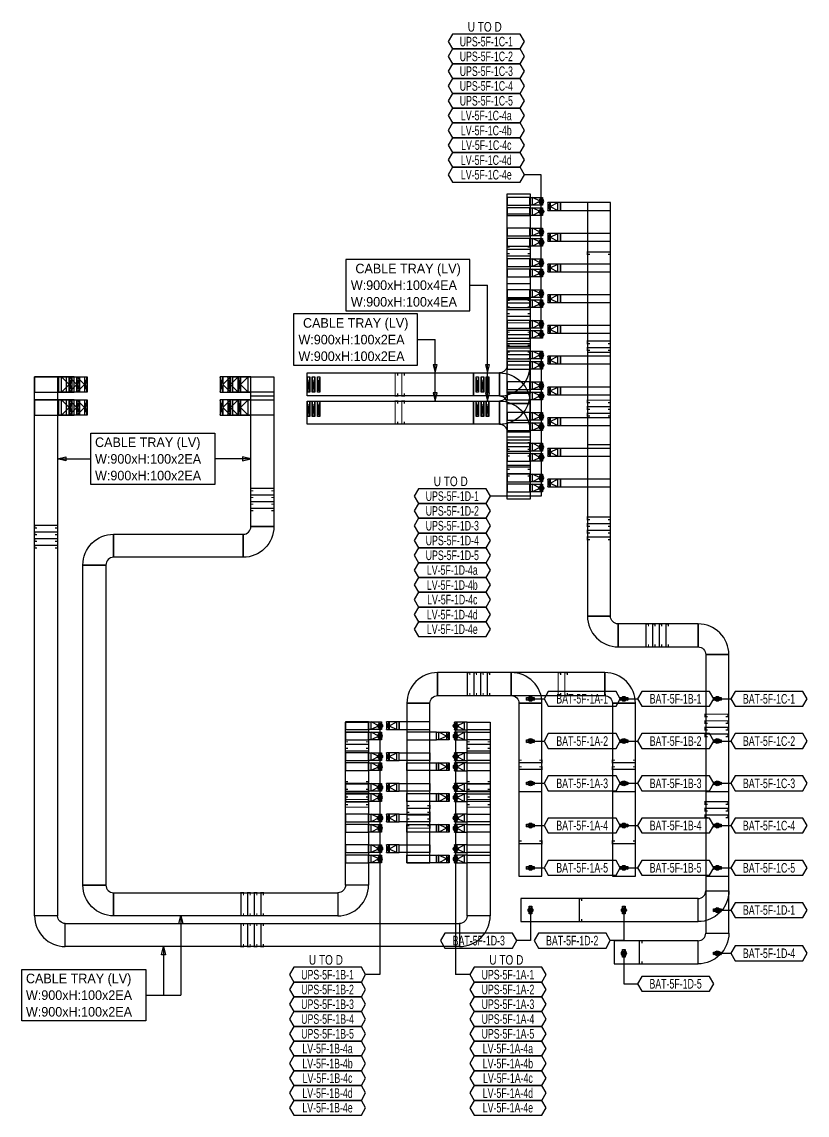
# Model space of a CAD drawing. Header units: millimetres. Extents: x 31670 to 374393, y -351975 to 839589.
# Drawn here: x 135108 to 165788, y 462823 to 505515 of the extents above; entities that cross this region are included whole.
import ezdxf
from ezdxf.enums import TextEntityAlignment as Align

# ---------------------------------------------------------------- set-up
doc = ezdxf.new("R2010")
doc.units = ezdxf.units.MM
doc.header["$LTSCALE"] = 150
for name, color, linetype in [('-----26 Electrical Cable Tray_HV_N', 30, 'Continuous'), ('-----26 Electrical Cable Tray_LV_UPS1', 6, 'Continuous'), ('-----26 Electrical Cable Tray_LV_UPS2', 2, 'Continuous'), ('-----26 Electrical Cable Tray_LV_UPSBAT', 11, 'Continuous'), ('-----29 주기', 1, 'Continuous'), ('-----30 Text', 2, 'Continuous'), ('-----99 Cable Schedule', 2, 'Continuous')]:
    doc.layers.add(name, color=color, linetype=linetype)
doc.styles.add('ELEC', font='Dotum.ttf')

# ---------------------------------------------------------------- blocks, each defined once
blk = doc.blocks.new('A$495596483691')
at = {"color": 0}
for p, q in [((100, 600), (0, 600)), ((0, 600), (0, 0)), ((500, 600), (100, 600)), ((500, 0), (500, 600)), ((0, 0), (100, 0)), ((100, 0), (500, 0))]:
    blk.add_line(p, q, dxfattribs=at)
at = {"color": 8}
for p, q in [((400, 300), (100, 600)), ((100, 600), (100, 0)), ((400, 0), (400, 600)), ((400, 600), (500, 0)), ((500, 600), (400, 0)), ((400, 300), (100, 0))]:
    blk.add_line(p, q, dxfattribs=at)
blk = doc.blocks.new('A$550585017316')
at = {"color": 0}
for p, q in [((400, 300), (0, 300)), ((0, 300), (0, 0)), ((0, 0), (400, 0)), ((500, 300), (400, 300)), ((400, 0), (500, 0)), ((500, 0), (500, 300))]:
    blk.add_line(p, q, dxfattribs=at)
at = {"color": 8}
for p, q in [((100, 0), (0, 300)), ((0, 0), (100, 300)), ((100, 150), (400, 300)), ((100, 300), (100, 0)), ((100, 150), (400, 0)), ((400, 0), (400, 300))]:
    blk.add_line(p, q, dxfattribs=at)
blk = doc.blocks.new('A$C9a0ab699')
h = blk.add_hatch(color=0)
edge = h.paths.add_edge_path()
edge.add_arc((64, 64), 64, -360, 0, ccw=False)
at = {"color": 0}
blk.add_circle((64, 64), 64, dxfattribs=at)

msp = doc.modelspace()

# ---------------------------------------------------------------- linework, layer by layer
at = {"layer": '-----26 Electrical Cable Tray_HV_N', "color": 1}
for p, q in [((152613, 495233), (153298, 495233)), ((150566, 493108), (151251, 493108)), ((139954, 467506), (140639, 467506)), ((140639, 467509), (141323, 467509))]:
    msp.add_line(p, q, dxfattribs=at)
at = {"layer": '-----26 Electrical Cable Tray_HV_N', "color": 1, "elevation": 0}
for points in [[(152613, 494233), (152613, 496233), (147767, 496233), (147767, 494233)], [(150566, 492108), (150566, 494108), (145720, 494108), (145720, 492108)], [(135108, 466509), (135108, 468509), (139954, 468509), (139954, 466509)]]:
    msp.add_lwpolyline(points, close=True, dxfattribs=at)
for points in [[(153298, 491807), (153378, 492127), (153218, 492127), (153298, 491807), (153298, 495233)], [(151251, 491805), (151331, 492125), (151171, 492125), (151251, 491805), (151251, 493108)], [(151251, 490707), (151331, 491027), (151171, 491027), (151251, 490707), (151251, 491807)], [(153298, 490707), (153378, 491027), (153218, 491027), (153298, 490707), (153298, 491807)], [(140639, 469405), (140719, 469085), (140559, 469085), (140639, 469405), (140639, 467506)]]:
    msp.add_lwpolyline(points, dxfattribs=at)
at = {"layer": '-----26 Electrical Cable Tray_HV_N', "color": 1}
msp.add_lwpolyline([(137807, 487448), (137807, 489448), (142653, 489448), (142653, 487448)], close=True, dxfattribs=at)
for points in [[(136504, 488448), (136824, 488528), (136824, 488368), (136504, 488448), (137807, 488448)], [(144054, 488448), (143734, 488528), (143734, 488368), (144054, 488448), (142653, 488448)], [(141323, 470618), (141403, 470298), (141243, 470298), (141323, 470618), (141323, 467509)]]:
    msp.add_lwpolyline(points, dxfattribs=at)
at = {"layer": '-----26 Electrical Cable Tray_LV_UPS1'}
for points in [[(154968, 492107), (154068, 492107), (154068, 498800), (154968, 498800)], [(154968, 492107), (154068, 492107), (154068, 495303), (154968, 495303)], [(154968, 492107), (154068, 492107), (154068, 492951), (154968, 492951)], [(143354, 491655), (144954, 491655), (144954, 491055), (143354, 491055)], [(143654, 491655), (144954, 491655), (144954, 491055), (143654, 491055)], [(143954, 491655), (144954, 491655), (144954, 491055), (143954, 491055)], [(144054, 491655), (144954, 491655), (144954, 485805), (144054, 485805)], [(144054, 491655), (144954, 491655), (144954, 485805), (144054, 485805)], [(152753, 491805), (152753, 490905), (146254, 490905), (146254, 491805)], [(152753, 491805), (152753, 490905), (146254, 490905), (146254, 491805)], [(146254, 491055), (146254, 491655), (146354, 491655), (146354, 491055)], [(146454, 491055), (146454, 491655), (146554, 491655), (146554, 491055)], [(146654, 491055), (146654, 491655), (146754, 491655), (146754, 491055)], [(153768, 491807), (153768, 490907), (152753, 490907), (152753, 491807)], [(153768, 491807), (153768, 490907), (152753, 490907), (152753, 491807)], [(152853, 491057), (152853, 491657), (152953, 491657), (152953, 491057)], [(153053, 491057), (153053, 491657), (153153, 491657), (153153, 491057)], [(153253, 491057), (153253, 491657), (153353, 491657), (153353, 491057)], [(154968, 489295), (154068, 489295), (154068, 490607), (154968, 490607)], [(154968, 486880), (154068, 486880), (154068, 490607), (154968, 490607)], [(148653, 475061), (147753, 475061), (147753, 475776), (148653, 475776)]]:
    msp.add_lwpolyline(points, close=True, dxfattribs=at)
at = {"layer": '-----26 Electrical Cable Tray_LV_UPS1', "elevation": 0}
for points in [[(154952, 498657), (154068, 498657), (154068, 498357), (154952, 498357)], [(154952, 497457), (154068, 497457), (154068, 497157), (154952, 497157)], [(154952, 496257), (154068, 496257), (154068, 495957), (154952, 495957)], [(154952, 495057), (154068, 495057), (154068, 494757), (154952, 494757)], [(154952, 493857), (154068, 493857), (154068, 493557), (154952, 493557)], [(154952, 492657), (154068, 492657), (154068, 492357), (154952, 492357)], [(136504, 470605), (135604, 470605), (135604, 491655), (136504, 491655)], [(136504, 470605), (135604, 470605), (135604, 491655), (136504, 491655)], [(137154, 491655), (135604, 491655), (135604, 491055), (137154, 491055)], [(136854, 491655), (135604, 491655), (135604, 491055), (136854, 491055)], [(136554, 491655), (135604, 491655), (135604, 491055), (136554, 491055)], [(154952, 491457), (154068, 491457), (154068, 491157), (154952, 491157)], [(154952, 490257), (154068, 490257), (154068, 489957), (154952, 489957)], [(154952, 489057), (154068, 489057), (154068, 488757), (154952, 488757)], [(154952, 487857), (154068, 487857), (154068, 487557), (154952, 487557)], [(138692, 484605), (138692, 485505), (143754, 485505), (143754, 484605)], [(138692, 484605), (138692, 485505), (143754, 485505), (143754, 484605)], [(138392, 471805), (137492, 471805), (137492, 484305), (138392, 484305)], [(138392, 471805), (137492, 471805), (137492, 484305), (138392, 484305)], [(148653, 478176), (147753, 478176), (147753, 477876), (148653, 477876)], [(148653, 471805), (147753, 471805), (147753, 478174), (148653, 478174)], [(153404, 470605), (152504, 470605), (152504, 478174), (153404, 478174)], [(152505, 478174), (153404, 478174), (153404, 477874), (152505, 477874)], [(148653, 476976), (147753, 476976), (147753, 476676), (148653, 476676)], [(152505, 476974), (153404, 476974), (153404, 476674), (152505, 476674)], [(148653, 475776), (147753, 475776), (147753, 475476), (148653, 475476)], [(148653, 471805), (147753, 471805), (147753, 475774), (148653, 475774)], [(153404, 470605), (152504, 470605), (152504, 475774), (153404, 475774)], [(152505, 475774), (153404, 475774), (153404, 475474), (152505, 475474)], [(148653, 474576), (147753, 474576), (147753, 474276), (148653, 474276)], [(152505, 474574), (153404, 474574), (153404, 474274), (152505, 474274)], [(148653, 473376), (147753, 473376), (147753, 473076), (148653, 473076)], [(152505, 473374), (153404, 473374), (153404, 473074), (152505, 473074)], [(147453, 471505), (147453, 470605), (138692, 470605), (138692, 471505)], [(147453, 471505), (147453, 470605), (138692, 470605), (138692, 471505)], [(152204, 470305), (152204, 469405), (136804, 469405), (136804, 470305)], [(152204, 470305), (152204, 469405), (136804, 469405), (136804, 470305)]]:
    msp.add_lwpolyline(points, close=True, dxfattribs=at)
at = {"layer": '-----26 Electrical Cable Tray_LV_UPS1', "ltscale": 7.5, "const_width": 50, "elevation": 0}
for points in [[(154868, 496467), (154968, 496467), (154968, 496367), (154068, 496367), (154068, 496467), (154168, 496467)], [(154868, 493861), (154968, 493861), (154968, 493761), (154068, 493761), (154068, 493861), (154168, 493861)], [(154868, 492878), (154968, 492878), (154968, 492778), (154068, 492778), (154068, 492878), (154168, 492878)], [(154868, 492359), (154968, 492359), (154968, 492259), (154068, 492259), (154068, 492359), (154168, 492359)], [(149793, 491705), (149793, 491805), (149693, 491805), (149693, 490905), (149793, 490905), (149793, 491005)], [(150053, 491705), (150053, 491805), (149953, 491805), (149953, 490905), (150053, 490905), (150053, 491005)], [(144154, 487201), (144054, 487201), (144054, 487301), (144954, 487301), (144954, 487201), (144854, 487201)], [(144154, 486941), (144054, 486941), (144054, 487041), (144954, 487041), (144954, 486941), (144854, 486941)], [(135704, 485752), (135604, 485752), (135604, 485852), (136504, 485852), (136504, 485752), (136404, 485752)], [(135704, 485492), (135604, 485492), (135604, 485592), (136504, 485592), (136504, 485492), (136404, 485492)], [(147853, 477141), (147753, 477141), (147753, 477041), (148653, 477041), (148653, 477141), (148553, 477141)], [(152604, 477141), (152504, 477141), (152504, 477041), (153404, 477041), (153404, 477141), (153304, 477141)], [(147853, 475249), (147753, 475249), (147753, 475149), (148653, 475149), (148653, 475249), (148553, 475249)], [(152604, 475249), (152504, 475249), (152504, 475149), (153404, 475149), (153404, 475249), (153304, 475249)], [(147853, 474949), (147753, 474949), (147753, 474849), (148653, 474849), (148653, 474949), (148553, 474949)], [(152604, 474949), (152504, 474949), (152504, 474849), (153404, 474849), (153404, 474949), (153304, 474949)], [(143767, 471405), (143767, 471505), (143667, 471505), (143667, 470605), (143767, 470605), (143767, 470705)], [(144027, 471405), (144027, 471505), (143927, 471505), (143927, 470605), (144027, 470605), (144027, 470705)], [(143767, 470205), (143767, 470305), (143667, 470305), (143667, 469405), (143767, 469405), (143767, 469505)], [(144027, 470205), (144027, 470305), (143927, 470305), (143927, 469405), (144027, 469405), (144027, 469505)]]:
    msp.add_lwpolyline(points, dxfattribs=at)
at = {"layer": '-----26 Electrical Cable Tray_LV_UPS1', "ltscale": 7.5, "const_width": 50}
for points in [[(154868, 494120), (154968, 494120), (154968, 494020), (154068, 494020), (154068, 494120), (154168, 494120)], [(154868, 492619), (154968, 492619), (154968, 492519), (154068, 492519), (154068, 492619), (154168, 492619)], [(154868, 489085), (154968, 489085), (154968, 489185), (154068, 489185), (154068, 489085), (154168, 489085)], [(154868, 488037), (154968, 488037), (154968, 488137), (154068, 488137), (154068, 488037), (154168, 488037)]]:
    msp.add_lwpolyline(points, dxfattribs=at)
at = {"layer": '-----26 Electrical Cable Tray_LV_UPS1'}
for points in [[(154068, 492107), (154068, 492107, -0.414214), (153768, 491807), (153768, 491807), (153768, 490907, 0.414214), (154968, 492107)], [(154068, 492107), (154068, 492107, -0.414214), (153768, 491807), (153768, 491807), (153768, 490907, 0.414214), (154968, 492107)], [(154068, 490607), (154968, 490607), (154968, 490607), (154968, 492107), (154068, 492107, -0.414214), (153768, 491807), (153768, 490907), (153768, 490907, -0.414214)], [(154068, 490607), (154068, 490607, 0.414214), (153768, 490907), (153768, 490907), (153768, 491807, -0.414214), (154968, 490607)]]:
    msp.add_lwpolyline(points, format="xyb", close=True, dxfattribs=at)
at = {"layer": '-----26 Electrical Cable Tray_LV_UPS1', "elevation": 0}
for points in [[(146354, 491055), (146254, 491655)], [(146354, 491655), (146254, 491055)], [(146554, 491055), (146454, 491655)], [(146554, 491655), (146454, 491055)], [(146754, 491055), (146654, 491655)], [(146754, 491655), (146654, 491055)]]:
    msp.add_lwpolyline(points, dxfattribs=at)
at = {"layer": '-----26 Electrical Cable Tray_LV_UPS1'}
for points in [[(152953, 491057), (152853, 491657)], [(152953, 491657), (152853, 491057)], [(153153, 491057), (153053, 491657)], [(153153, 491657), (153053, 491057)], [(153353, 491057), (153253, 491657)], [(153353, 491657), (153253, 491057)]]:
    msp.add_lwpolyline(points, dxfattribs=at)
at = {"layer": '-----26 Electrical Cable Tray_LV_UPS1', "elevation": 0}
for points in [[(138692, 484605), (138692, 484605, 0.414214), (138392, 484305), (138392, 484305), (137492, 484305, -0.414214), (138692, 485505)], [(138692, 484605), (138692, 484605, 0.414214), (138392, 484305), (138392, 484305), (137492, 484305, -0.414214), (138692, 485505)], [(143754, 485505), (143754, 485505, 0.414214), (144054, 485805), (144054, 485805), (144954, 485805, -0.414214), (143754, 484605)], [(143754, 485505), (143754, 485505, 0.414214), (144054, 485805), (144054, 485805), (144954, 485805, -0.414214), (143754, 484605)], [(138392, 471805), (138392, 471805, 0.414214), (138692, 471505), (138692, 471505), (138692, 470605, -0.414214), (137492, 471805)], [(138392, 471805), (138392, 471805, 0.414214), (138692, 471505), (138692, 471505), (138692, 470605, -0.414214), (137492, 471805)], [(147753, 471805), (147753, 471805, -0.414214), (147453, 471505), (147453, 471505), (147453, 470605, 0.414214), (148653, 471805)], [(147753, 471805), (147753, 471805, -0.414214), (147453, 471505), (147453, 471505), (147453, 470605, 0.414214), (148653, 471805)], [(136804, 470305), (136804, 470305, -0.414214), (136504, 470605), (136504, 470605), (135604, 470605, 0.414214), (136804, 469405)], [(136804, 470305), (136804, 470305, -0.414214), (136504, 470605), (136504, 470605), (135604, 470605, 0.414214), (136804, 469405)], [(152504, 470605), (152504, 470605, -0.414214), (152204, 470305), (152204, 470305), (152204, 469405, 0.414214), (153404, 470605)], [(152504, 470605), (152504, 470605, -0.414214), (152204, 470305), (152204, 470305), (152204, 469405, 0.414214), (153404, 470605)]]:
    msp.add_lwpolyline(points, format="xyb", close=True, dxfattribs=at)
at = {"layer": '-----26 Electrical Cable Tray_LV_UPS2', "elevation": 0}
for points in [[(154968, 491007), (154068, 491007), (154068, 498351), (154968, 498351)], [(154952, 498257), (154068, 498257), (154068, 497957), (154952, 497957)], [(154968, 491007), (154068, 491007), (154068, 498021), (154968, 498021)], [(154952, 497057), (154068, 497057), (154068, 496757), (154952, 496757)], [(154952, 495857), (154068, 495857), (154068, 495557), (154952, 495557)], [(154968, 491007), (154068, 491007), (154068, 494707), (154968, 494707)], [(154952, 494657), (154068, 494657), (154068, 494357), (154952, 494357)], [(154952, 493457), (154068, 493457), (154068, 493157), (154952, 493157)], [(154968, 491007), (154068, 491007), (154068, 492854), (154968, 492854)], [(154952, 492257), (154068, 492257), (154068, 491957), (154952, 491957)], [(154952, 491057), (154068, 491057), (154068, 490757), (154952, 490757)], [(136504, 470605), (135604, 470605), (135604, 490755), (136504, 490755)], [(136504, 470605), (135604, 470605), (135604, 490755), (136504, 490755)], [(137154, 490755), (135604, 490755), (135604, 490155), (137154, 490155)], [(136854, 490755), (135604, 490755), (135604, 490155), (136854, 490155)], [(136554, 490755), (135604, 490755), (135604, 490155), (136554, 490155)], [(143354, 490755), (144954, 490755), (144954, 490155), (143354, 490155)], [(143654, 490755), (144954, 490755), (144954, 490155), (143654, 490155)], [(143954, 490755), (144954, 490755), (144954, 490155), (143954, 490155)], [(152753, 490705), (152753, 489805), (146254, 489805), (146254, 490705)], [(146254, 490105), (146254, 490705), (146354, 490705), (146354, 490105)], [(152753, 490705), (152753, 489805), (146254, 489805), (146254, 490705)], [(146454, 490105), (146454, 490705), (146554, 490705), (146554, 490105)], [(146654, 490105), (146654, 490705), (146754, 490705), (146754, 490105)], [(153768, 490707), (153768, 489807), (152753, 489807), (152753, 490707)], [(153768, 490707), (153768, 489807), (152753, 489807), (152753, 490707)], [(152853, 490107), (152853, 490707), (152953, 490707), (152953, 490107)], [(153053, 490107), (153053, 490707), (153153, 490707), (153153, 490107)], [(153253, 490107), (153253, 490707), (153353, 490707), (153353, 490107)], [(154952, 489857), (154068, 489857), (154068, 489557), (154952, 489557)], [(154968, 488195), (154068, 488195), (154068, 489507), (154968, 489507)], [(154968, 486880), (154068, 486880), (154068, 489507), (154968, 489507)], [(154952, 488657), (154068, 488657), (154068, 488357), (154952, 488357)], [(154952, 487457), (154068, 487457), (154068, 487157), (154952, 487157)], [(138692, 484605), (138692, 485505), (143754, 485505), (143754, 484605)], [(138692, 484605), (138692, 485505), (143754, 485505), (143754, 484605)], [(138392, 471805), (137492, 471805), (137492, 484305), (138392, 484305)], [(138392, 471805), (137492, 471805), (137492, 484305), (138392, 484305)], [(148653, 477776), (147753, 477776), (147753, 477476), (148653, 477476)], [(148653, 471805), (147753, 471805), (147753, 477774), (148653, 477774)], [(153404, 470605), (152504, 470605), (152504, 477774), (153404, 477774)], [(152505, 477774), (153404, 477774), (153404, 477474), (152505, 477474)], [(148653, 476576), (147753, 476576), (147753, 476276), (148653, 476276)], [(152505, 476574), (153404, 476574), (153404, 476274), (152505, 476274)], [(148653, 475376), (147753, 475376), (147753, 475061), (148653, 475061)], [(148653, 471805), (147753, 471805), (147753, 475374), (148653, 475374)], [(153404, 470605), (152504, 470605), (152504, 475374), (153404, 475374)], [(152505, 475374), (153404, 475374), (153404, 475074), (152505, 475074)], [(148653, 474176), (147753, 474176), (147753, 473876), (148653, 473876)], [(152505, 474174), (153404, 474174), (153404, 473874), (152505, 473874)], [(148653, 472976), (147753, 472976), (147753, 472676), (148653, 472676)], [(152505, 472974), (153404, 472974), (153404, 472674), (152505, 472674)], [(147453, 471505), (147453, 470605), (138692, 470605), (138692, 471505)], [(147453, 471505), (147453, 470605), (138692, 470605), (138692, 471505)], [(152204, 470305), (152204, 469405), (136804, 469405), (136804, 470305)], [(152204, 470305), (152204, 469405), (136804, 469405), (136804, 470305)]]:
    msp.add_lwpolyline(points, close=True, dxfattribs=at)
at = {"layer": '-----26 Electrical Cable Tray_LV_UPS2', "ltscale": 7.5, "const_width": 50, "elevation": 0}
for points in [[(154868, 496727), (154968, 496727), (154968, 496627), (154068, 496627), (154068, 496727), (154168, 496727)], [(154868, 494640), (154968, 494640), (154968, 494540), (154068, 494540), (154068, 494640), (154168, 494640)], [(154868, 494380), (154968, 494380), (154968, 494280), (154068, 494280), (154068, 494380), (154168, 494380)], [(154868, 493398), (154968, 493398), (154968, 493298), (154068, 493298), (154068, 493398), (154168, 493398)], [(154868, 493138), (154968, 493138), (154968, 493038), (154068, 493038), (154068, 493138), (154168, 493138)], [(149793, 490605), (149793, 490705), (149693, 490705), (149693, 489805), (149793, 489805), (149793, 489905)], [(150053, 490605), (150053, 490705), (149953, 490705), (149953, 489805), (150053, 489805), (150053, 489905)], [(154868, 488825), (154968, 488825), (154968, 488925), (154068, 488925), (154068, 488825), (154168, 488825)], [(154868, 488565), (154968, 488565), (154968, 488665), (154068, 488665), (154068, 488565), (154168, 488565)], [(154868, 487777), (154968, 487777), (154968, 487877), (154068, 487877), (154068, 487777), (154168, 487777)], [(144154, 486681), (144054, 486681), (144054, 486781), (144954, 486781), (144954, 486681), (144854, 486681)], [(135704, 485233), (135604, 485233), (135604, 485333), (136504, 485333), (136504, 485233), (136404, 485233)], [(135704, 484973), (135604, 484973), (135604, 485073), (136504, 485073), (136504, 484973), (136404, 484973)], [(147853, 477401), (147753, 477401), (147753, 477301), (148653, 477301), (148653, 477401), (148553, 477401)], [(152604, 477401), (152504, 477401), (152504, 477301), (153404, 477301), (153404, 477401), (153304, 477401)], [(147853, 475849), (147753, 475849), (147753, 475749), (148653, 475749), (148653, 475849), (148553, 475849)], [(152604, 475849), (152504, 475849), (152504, 475749), (153404, 475749), (153404, 475849), (153304, 475849)], [(147853, 475549), (147753, 475549), (147753, 475449), (148653, 475449), (148653, 475549), (148553, 475549)], [(152604, 475549), (152504, 475549), (152504, 475449), (153404, 475449), (153404, 475549), (153304, 475549)], [(144287, 471405), (144287, 471505), (144187, 471505), (144187, 470605), (144287, 470605), (144287, 470705)], [(144547, 471405), (144547, 471505), (144447, 471505), (144447, 470605), (144547, 470605), (144547, 470705)], [(144287, 470205), (144287, 470305), (144187, 470305), (144187, 469405), (144287, 469405), (144287, 469505)], [(144547, 470205), (144547, 470305), (144447, 470305), (144447, 469405), (144547, 469405), (144547, 469505)]]:
    msp.add_lwpolyline(points, dxfattribs=at)
at = {"layer": '-----26 Electrical Cable Tray_LV_UPS2', "elevation": 0}
for points in [[(154068, 491007), (154068, 491007, -0.414214), (153768, 490707), (153768, 490707), (153768, 489807, 0.414214), (154968, 491007)], [(154068, 491007), (154068, 491007, -0.414214), (153768, 490707), (153768, 490707), (153768, 489807, 0.414214), (154968, 491007)], [(154068, 489507), (154968, 489507), (154968, 489507), (154968, 491007), (154068, 491007, -0.414214), (153768, 490707), (153768, 489807), (153768, 489807, -0.414214)], [(154068, 489507), (154068, 489507, 0.414214), (153768, 489807), (153768, 489807), (153768, 490707, -0.414214), (154968, 489507)], [(138692, 484605), (138692, 484605, 0.414214), (138392, 484305), (138392, 484305), (137492, 484305, -0.414214), (138692, 485505)], [(138692, 484605), (138692, 484605, 0.414214), (138392, 484305), (138392, 484305), (137492, 484305, -0.414214), (138692, 485505)], [(143754, 485505), (143754, 485505, 0.414214), (144054, 485805), (144054, 485805), (144954, 485805, -0.414214), (143754, 484605)], [(143754, 485505), (143754, 485505, 0.414214), (144054, 485805), (144054, 485805), (144954, 485805, -0.414214), (143754, 484605)], [(138392, 471805), (138392, 471805, 0.414214), (138692, 471505), (138692, 471505), (138692, 470605, -0.414214), (137492, 471805)], [(138392, 471805), (138392, 471805, 0.414214), (138692, 471505), (138692, 471505), (138692, 470605, -0.414214), (137492, 471805)], [(147753, 471805), (147753, 471805, -0.414214), (147453, 471505), (147453, 471505), (147453, 470605, 0.414214), (148653, 471805)], [(147753, 471805), (147753, 471805, -0.414214), (147453, 471505), (147453, 471505), (147453, 470605, 0.414214), (148653, 471805)], [(136804, 470305), (136804, 470305, -0.414214), (136504, 470605), (136504, 470605), (135604, 470605, 0.414214), (136804, 469405)], [(136804, 470305), (136804, 470305, -0.414214), (136504, 470605), (136504, 470605), (135604, 470605, 0.414214), (136804, 469405)], [(152504, 470605), (152504, 470605, -0.414214), (152204, 470305), (152204, 470305), (152204, 469405, 0.414214), (153404, 470605)], [(152504, 470605), (152504, 470605, -0.414214), (152204, 470305), (152204, 470305), (152204, 469405, 0.414214), (153404, 470605)]]:
    msp.add_lwpolyline(points, format="xyb", close=True, dxfattribs=at)
at = {"layer": '-----26 Electrical Cable Tray_LV_UPS2'}
for points in [[(144054, 490905), (144954, 490905), (144954, 485805), (144054, 485805)], [(144054, 490905), (144954, 490905), (144954, 485805), (144054, 485805)], [(148653, 475061), (147753, 475061), (147753, 475376), (148653, 475376)]]:
    msp.add_lwpolyline(points, close=True, dxfattribs=at)
for points in [[(146354, 490105), (146254, 490705)], [(146354, 490705), (146254, 490105)], [(146554, 490105), (146454, 490705)], [(146554, 490705), (146454, 490105)], [(146754, 490105), (146654, 490705)], [(146754, 490705), (146654, 490105)]]:
    msp.add_lwpolyline(points, dxfattribs=at)
at = {"layer": '-----26 Electrical Cable Tray_LV_UPS2', "elevation": 0}
for points in [[(152953, 490107), (152853, 490707)], [(152953, 490707), (152853, 490107)], [(153153, 490107), (153053, 490707)], [(153153, 490707), (153053, 490107)], [(153353, 490107), (153253, 490707)], [(153353, 490707), (153253, 490107)]]:
    msp.add_lwpolyline(points, dxfattribs=at)
at = {"layer": '-----26 Electrical Cable Tray_LV_UPS2', "ltscale": 7.5, "const_width": 50}
msp.add_lwpolyline([(144154, 486422), (144054, 486422), (144054, 486522), (144954, 486522), (144954, 486422), (144854, 486422)], dxfattribs=at)
at = {"layer": '-----26 Electrical Cable Tray_LV_UPSBAT'}
for p, q in [((154829, 479130), (155129, 479030)), ((154829, 479030), (155129, 479130)), ((158479, 479130), (158779, 479030)), ((158479, 479030), (158779, 479130)), ((162129, 479130), (162429, 479030)), ((162129, 479030), (162429, 479130)), ((154829, 477480), (155129, 477380)), ((154829, 477380), (155129, 477480)), ((158479, 477480), (158779, 477380)), ((158479, 477380), (158779, 477480)), ((162129, 477480), (162429, 477380)), ((162129, 477380), (162429, 477480)), ((154829, 475830), (155129, 475730)), ((154829, 475730), (155129, 475830)), ((158479, 475830), (158779, 475730)), ((158479, 475730), (158779, 475830)), ((162129, 475830), (162429, 475730)), ((162129, 475730), (162429, 475830)), ((154829, 474180), (155129, 474080)), ((154829, 474080), (155129, 474180)), ((158479, 474180), (158779, 474080)), ((158479, 474080), (158779, 474180)), ((162129, 474180), (162429, 474080)), ((162129, 474080), (162429, 474180)), ((154829, 472530), (155129, 472430)), ((154829, 472430), (155129, 472530)), ((158479, 472530), (158779, 472430)), ((158479, 472430), (158779, 472530)), ((162129, 472530), (162429, 472430)), ((162129, 472430), (162429, 472530)), ((155029, 470980), (154929, 470680)), ((154929, 470980), (155029, 470680)), ((158679, 470980), (158579, 470680)), ((158579, 470980), (158679, 470680)), ((162129, 470880), (162429, 470780)), ((162129, 470780), (162429, 470880)), ((158679, 469291), (158579, 468991)), ((158579, 469291), (158679, 468991)), ((162129, 469191), (162429, 469091)), ((162129, 469091), (162429, 469191))]:
    msp.add_line(p, q, dxfattribs=at)
at = {"layer": '-----26 Electrical Cable Tray_LV_UPSBAT', "elevation": 0}
for points in [[(158104, 498455), (156154, 498455), (156154, 498155), (158104, 498155)], [(158104, 498455), (157204, 498455), (157204, 482307), (158104, 482307)], [(158104, 497255), (156154, 497255), (156154, 496955), (158104, 496955)], [(158104, 496055), (156154, 496055), (156154, 495755), (158104, 495755)], [(158104, 494855), (156154, 494855), (156154, 494555), (158104, 494555)], [(158104, 494855), (157204, 494855), (157204, 482307), (158104, 482307)], [(158104, 493655), (156154, 493655), (156154, 493355), (158104, 493355)], [(158104, 492455), (156154, 492455), (156154, 492155), (158104, 492155)], [(158104, 492600), (157204, 492600), (157204, 482307), (158104, 482307)], [(158104, 491255), (156154, 491255), (156154, 490955), (158104, 490955)], [(158104, 490055), (156154, 490055), (156154, 489755), (158104, 489755)], [(158104, 488855), (156154, 488855), (156154, 488555), (158104, 488555)], [(158104, 489000), (157204, 489000), (157204, 482307), (158104, 482307)], [(158104, 487655), (156154, 487655), (156154, 487355), (158104, 487355)], [(158404, 482007), (158404, 481107), (161529, 481107), (161529, 482007)], [(158404, 482007), (158404, 481107), (161529, 481107), (161529, 482007)], [(158404, 482007), (158404, 481107), (161529, 481107), (161529, 482007)], [(158404, 482007), (158404, 481107), (161529, 481107), (161529, 482007)], [(162729, 480805), (161829, 480805), (161829, 475455), (162729, 475455)], [(162729, 480805), (161829, 480805), (161829, 469930), (162729, 469930)], [(162729, 480805), (161829, 480805), (161829, 472155), (162729, 472155)], [(162729, 480805), (161829, 480805), (161829, 471580), (162729, 471580)], [(154229, 479205), (154229, 480105), (151352, 480105), (151352, 479205)], [(154229, 479205), (154229, 480105), (151352, 480105), (151352, 479205)], [(157879, 479205), (157879, 480105), (151352, 480105), (151352, 479205)], [(157879, 479205), (157879, 480105), (151352, 480105), (151352, 479205)], [(154829, 479030), (154829, 479130), (155129, 479130), (155129, 479030)], [(158479, 479030), (158479, 479130), (158779, 479130), (158779, 479030)], [(162129, 479030), (162129, 479130), (162429, 479130), (162429, 479030)], [(151052, 478905), (150152, 478905), (150152, 472676), (151052, 472676)], [(151052, 478905), (150152, 478905), (150152, 472676), (151052, 472676)], [(151052, 478905), (150152, 478905), (150152, 472676), (151052, 472676)], [(151052, 478905), (150152, 478905), (150152, 472676), (151052, 472676)], [(155429, 478905), (154529, 478905), (154529, 472155), (155429, 472155)], [(155429, 478905), (154529, 478905), (154529, 475455), (155429, 475455)], [(159079, 478905), (158179, 478905), (158179, 472155), (159079, 472155)], [(159079, 478905), (158179, 478905), (158179, 475455), (159079, 475455)], [(151052, 478176), (149855, 478176), (149855, 477876), (151052, 477876)], [(151303, 477776), (150152, 477776), (150152, 477476), (151303, 477476)], [(154829, 477380), (154829, 477480), (155129, 477480), (155129, 477380)], [(158479, 477380), (158479, 477480), (158779, 477480), (158779, 477380)], [(162129, 477380), (162129, 477480), (162429, 477480), (162429, 477380)], [(149854, 476976), (151052, 476976), (151052, 476676), (149854, 476676)], [(150151, 476576), (151302, 476576), (151302, 476276), (150151, 476276)], [(149854, 475776), (151052, 475776), (151052, 475476), (149854, 475476)], [(154829, 475730), (154829, 475830), (155129, 475830), (155129, 475730)], [(158479, 475730), (158479, 475830), (158779, 475830), (158779, 475730)], [(162129, 475730), (162129, 475830), (162429, 475830), (162429, 475730)], [(150152, 475376), (151302, 475376), (151302, 475076), (150152, 475076)], [(149854, 474576), (151052, 474576), (151052, 474276), (149854, 474276)], [(150152, 474176), (151302, 474176), (151302, 473876), (150152, 473876)], [(154829, 474080), (154829, 474180), (155129, 474180), (155129, 474080)], [(158479, 474080), (158479, 474180), (158779, 474180), (158779, 474080)], [(162129, 474080), (162129, 474180), (162429, 474180), (162429, 474080)], [(149854, 473376), (151052, 473376), (151052, 473076), (149854, 473076)], [(150152, 472976), (151302, 472976), (151302, 472676), (150152, 472676)], [(154829, 472430), (154829, 472530), (155129, 472530), (155129, 472430)], [(158479, 472430), (158479, 472530), (158779, 472530), (158779, 472430)], [(162129, 472430), (162129, 472530), (162429, 472530), (162429, 472430)], [(161529, 470380), (161529, 471280), (154604, 471280), (154604, 470380)], [(154929, 470980), (155029, 470980), (155029, 470680), (154929, 470680)], [(158579, 470980), (158679, 470980), (158679, 470680), (158579, 470680)], [(162129, 470780), (162129, 470880), (162429, 470880), (162429, 470780)], [(161529, 468730), (161529, 469630), (158254, 469630), (158254, 468730)], [(158579, 469291), (158679, 469291), (158679, 468991), (158579, 468991)], [(162129, 469091), (162129, 469191), (162429, 469191), (162429, 469091)]]:
    msp.add_lwpolyline(points, close=True, dxfattribs=at)
at = {"layer": '-----26 Electrical Cable Tray_LV_UPSBAT', "ltscale": 7.5, "const_width": 50, "elevation": 0}
for points in [[(158004, 496433), (158104, 496433), (158104, 496533), (157204, 496533), (157204, 496433), (157304, 496433)], [(158004, 492952), (158104, 492952), (158104, 493052), (157204, 493052), (157204, 492952), (157304, 492952)], [(158004, 492692), (158104, 492692), (158104, 492792), (157204, 492792), (157204, 492692), (157304, 492692)], [(158004, 490642), (158104, 490642), (158104, 490742), (157204, 490742), (157204, 490642), (157304, 490642)], [(158004, 490383), (158104, 490383), (158104, 490483), (157204, 490483), (157204, 490383), (157304, 490383)], [(158004, 490123), (158104, 490123), (158104, 490223), (157204, 490223), (157204, 490123), (157304, 490123)], [(158004, 486078), (158104, 486078), (158104, 486178), (157204, 486178), (157204, 486078), (157304, 486078)], [(158004, 485818), (158104, 485818), (158104, 485918), (157204, 485918), (157204, 485818), (157304, 485818)], [(158004, 485558), (158104, 485558), (158104, 485658), (157204, 485658), (157204, 485558), (157304, 485558)], [(158004, 485298), (158104, 485298), (158104, 485398), (157204, 485398), (157204, 485298), (157304, 485298)], [(159589, 481905), (159589, 482005), (159489, 482005), (159489, 481105), (159589, 481105), (159589, 481205)], [(159849, 481905), (159849, 482005), (159749, 482005), (159749, 481105), (159849, 481105), (159849, 481205)], [(160109, 481905), (160109, 482005), (160009, 482005), (160009, 481105), (160109, 481105), (160109, 481205)], [(160369, 481905), (160369, 482005), (160269, 482005), (160269, 481105), (160369, 481105), (160369, 481205)], [(152610, 479305), (152610, 479205), (152510, 479205), (152510, 480105), (152610, 480105), (152610, 480005)], [(152870, 479305), (152870, 479205), (152770, 479205), (152770, 480105), (152870, 480105), (152870, 480005)], [(153130, 479305), (153130, 479205), (153030, 479205), (153030, 480105), (153130, 480105), (153130, 480005)], [(153389, 479305), (153389, 479205), (153289, 479205), (153290, 480105), (153390, 480105), (153390, 480005)], [(156161, 479305), (156161, 479205), (156061, 479205), (156061, 480105), (156161, 480105), (156161, 480005)], [(156421, 479305), (156421, 479205), (156321, 479205), (156321, 480105), (156421, 480105), (156421, 480005)], [(161900, 478381), (161800, 478381), (161800, 478481), (162700, 478481), (162700, 478381), (162600, 478381)], [(161900, 478121), (161800, 478121), (161800, 478221), (162700, 478221), (162700, 478121), (162600, 478121)], [(161900, 477862), (161800, 477862), (161800, 477962), (162700, 477961), (162700, 477861), (162600, 477861)], [(161900, 477602), (161800, 477602), (161800, 477702), (162700, 477702), (162700, 477602), (162600, 477602)], [(154629, 476684), (154529, 476684), (154529, 476584), (155429, 476584), (155429, 476684), (155329, 476684)], [(154629, 476424), (154529, 476424), (154529, 476324), (155429, 476324), (155429, 476424), (155329, 476424)], [(158279, 476684), (158179, 476684), (158179, 476584), (159079, 476584), (159079, 476684), (158979, 476684)], [(158279, 476424), (158179, 476424), (158179, 476324), (159079, 476324), (159079, 476424), (158979, 476424)], [(150952, 474908), (151052, 474908), (151052, 474808), (150152, 474808), (150152, 474908), (150252, 474908)], [(161900, 474961), (161800, 474961), (161800, 475061), (162700, 475061), (162700, 474961), (162600, 474961)], [(161900, 474701), (161800, 474701), (161800, 474801), (162700, 474801), (162700, 474701), (162600, 474701)], [(150952, 474648), (151052, 474648), (151052, 474548), (150152, 474548), (150152, 474648), (150252, 474648)], [(150952, 474389), (151052, 474389), (151052, 474289), (150152, 474289), (150152, 474389), (150252, 474389)], [(161900, 474441), (161800, 474441), (161800, 474541), (162700, 474541), (162700, 474441), (162600, 474441)], [(150952, 474129), (151052, 474129), (151052, 474029), (150152, 474029), (150152, 474129), (150252, 474129)], [(154629, 473527), (154529, 473527), (154529, 473427), (155429, 473427), (155429, 473527), (155329, 473527)], [(158279, 473527), (158179, 473527), (158179, 473427), (159079, 473427), (159079, 473527), (158979, 473527)], [(156983, 471180), (156983, 471280), (156883, 471280), (156883, 470380), (156983, 470380), (156983, 470480)], [(159334, 469530), (159334, 469630), (159234, 469630), (159234, 468730), (159334, 468730), (159334, 468830)]]:
    msp.add_lwpolyline(points, dxfattribs=at)
at = {"layer": '-----26 Electrical Cable Tray_LV_UPSBAT', "elevation": 0}
for points in [[(158404, 482007), (158404, 482007, -0.414214), (158104, 482307), (158104, 482307), (157204, 482307, 0.414214), (158404, 481107)], [(158404, 482007), (158404, 482007, -0.414214), (158104, 482307), (158104, 482307), (157204, 482307, 0.414214), (158404, 481107)], [(158404, 482007), (158404, 482007, -0.414214), (158104, 482307), (158104, 482307), (157204, 482307, 0.414214), (158404, 481107)], [(158404, 482007), (158404, 482007, -0.414214), (158104, 482307), (158104, 482307), (157204, 482307, 0.414214), (158404, 481107)], [(161529, 481105), (161529, 481105, -0.414214), (161829, 480805), (161829, 480805), (162729, 480805, 0.414214), (161529, 482005)], [(161529, 481105), (161529, 481105, -0.414214), (161829, 480805), (161829, 480805), (162729, 480805, 0.414214), (161529, 482005)], [(161529, 481105), (161529, 481105, -0.414214), (161829, 480805), (161829, 480805), (162729, 480805, 0.414214), (161529, 482005)], [(161529, 481105), (161529, 481105, -0.414214), (161829, 480805), (161829, 480805), (162729, 480805, 0.414214), (161529, 482005)], [(151052, 478905), (151052, 478905, -0.414214), (151352, 479205), (151352, 479205), (151352, 480105, 0.414214), (150152, 478905)], [(151052, 478905), (151052, 478905, -0.414214), (151352, 479205), (151352, 479205), (151352, 480105, 0.414214), (150152, 478905)], [(151052, 478905), (151052, 478905, -0.414214), (151352, 479205), (151352, 479205), (151352, 480105, 0.414214), (150152, 478905)], [(151052, 478905), (151052, 478905, -0.414214), (151352, 479205), (151352, 479205), (151352, 480105, 0.414214), (150152, 478905)], [(154229, 479205), (154229, 479205, -0.414214), (154529, 478905), (154529, 478905), (155429, 478905, 0.414214), (154229, 480105)], [(154229, 479205), (154229, 479205, -0.414214), (154529, 478905), (154529, 478905), (155429, 478905, 0.414214), (154229, 480105)], [(157879, 479205), (157879, 479205, -0.414214), (158179, 478905), (158179, 478905), (159079, 478905, 0.414214), (157879, 480105)], [(157879, 479205), (157879, 479205, -0.414214), (158179, 478905), (158179, 478905), (159079, 478905, 0.414214), (157879, 480105)], [(161529, 471280), (161529, 471280, 0.414214), (161829, 471580), (161829, 471580), (162729, 471580, -0.414214), (161529, 470380)], [(161529, 469630), (161529, 469630, 0.414214), (161829, 469930), (161829, 469930), (162729, 469930, -0.414214), (161529, 468730)]]:
    msp.add_lwpolyline(points, format="xyb", close=True, dxfattribs=at)
at = {"layer": '-----29 주기', "elevation": 0}
for points in [[(151930, 505033), (151764, 504744), (151930, 504456), (154576, 504456), (154743, 504744), (154576, 505033)], [(151930, 504456), (151764, 504167), (151930, 503878), (154576, 503878), (154743, 504167), (154576, 504456)], [(151930, 503878), (151764, 503589), (151930, 503301), (154576, 503301), (154743, 503589), (154576, 503878)], [(151930, 503301), (151764, 503012), (151930, 502723), (154576, 502723), (154743, 503012), (154576, 503301)], [(151930, 502723), (151764, 502434), (151930, 502146), (154576, 502146), (154743, 502434), (154576, 502723)], [(151930, 502146), (151764, 501857), (151930, 501568), (154576, 501568), (154743, 501857), (154576, 502146)], [(151930, 501568), (151764, 501279), (151930, 500991), (154576, 500991), (154743, 501279), (154576, 501568)], [(151930, 500991), (151764, 500702), (151930, 500413), (154576, 500413), (154743, 500702), (154576, 500991)], [(151930, 500413), (151764, 500124), (151930, 499836), (154576, 499836), (154743, 500124), (154576, 500413)], [(151930, 499836), (151764, 499547), (151930, 499258), (154576, 499258), (154743, 499547), (154576, 499836)], [(150601, 487283), (150435, 486995), (150601, 486706), (153247, 486706), (153414, 486995), (153247, 487283)], [(150601, 486706), (150435, 486417), (150601, 486128), (153247, 486128), (153414, 486417), (153247, 486706)], [(150601, 486128), (150435, 485840), (150601, 485551), (153247, 485551), (153414, 485840), (153247, 486128)], [(150601, 485551), (150435, 485262), (150601, 484973), (153247, 484973), (153414, 485262), (153247, 485551)], [(150601, 484973), (150435, 484685), (150601, 484396), (153247, 484396), (153414, 484685), (153247, 484973)], [(150601, 484396), (150435, 484107), (150601, 483818), (153247, 483818), (153414, 484107), (153247, 484396)], [(150601, 483818), (150435, 483530), (150601, 483241), (153247, 483241), (153414, 483530), (153247, 483818)], [(150601, 483241), (150435, 482952), (150601, 482663), (153247, 482663), (153414, 482952), (153247, 483241)], [(150601, 482663), (150435, 482375), (150601, 482086), (153247, 482086), (153414, 482375), (153247, 482663)], [(150601, 482086), (150435, 481797), (150601, 481508), (153247, 481508), (153414, 481797), (153247, 482086)], [(155676, 479369), (155509, 479080), (155676, 478791), (158321, 478791), (158488, 479080), (158321, 479369)], [(159326, 479369), (159159, 479080), (159326, 478791), (161971, 478791), (162138, 479080), (161971, 479369)], [(162976, 479369), (162809, 479080), (162976, 478791), (165621, 478791), (165788, 479080), (165621, 479369)], [(155676, 477719), (155509, 477430), (155676, 477141), (158321, 477141), (158488, 477430), (158321, 477719)], [(159326, 477719), (159159, 477430), (159326, 477141), (161971, 477141), (162138, 477430), (161971, 477719)], [(162976, 477719), (162809, 477430), (162976, 477141), (165621, 477141), (165788, 477430), (165621, 477719)], [(155676, 476069), (155509, 475780), (155676, 475491), (158321, 475491), (158488, 475780), (158321, 476069)], [(159326, 476069), (159159, 475780), (159326, 475491), (161971, 475491), (162138, 475780), (161971, 476069)], [(162976, 476069), (162809, 475780), (162976, 475491), (165621, 475491), (165788, 475780), (165621, 476069)], [(155676, 474419), (155509, 474130), (155676, 473841), (158321, 473841), (158488, 474130), (158321, 474419)], [(159326, 474419), (159159, 474130), (159326, 473841), (161971, 473841), (162138, 474130), (161971, 474419)], [(162976, 474419), (162809, 474130), (162976, 473841), (165621, 473841), (165788, 474130), (165621, 474419)], [(155676, 472769), (155509, 472480), (155676, 472191), (158321, 472191), (158488, 472480), (158321, 472769)], [(159326, 472769), (159159, 472480), (159326, 472191), (161971, 472191), (162138, 472480), (161971, 472769)], [(162976, 472769), (162809, 472480), (162976, 472191), (165621, 472191), (165788, 472480), (165621, 472769)], [(162976, 471119), (162809, 470830), (162976, 470541), (165621, 470541), (165788, 470830), (165621, 471119)], [(151636, 469927), (151469, 469638), (151636, 469349), (154281, 469349), (154448, 469638), (154281, 469927)], [(155286, 469927), (155119, 469638), (155286, 469349), (157931, 469349), (158098, 469638), (157931, 469927)], [(162976, 469430), (162809, 469141), (162976, 468853), (165621, 468853), (165788, 469141), (165621, 469430)], [(145727, 468598), (145560, 468309), (145727, 468020), (148373, 468020), (148539, 468309), (148373, 468598)], [(152775, 468598), (152608, 468309), (152775, 468020), (155421, 468020), (155587, 468309), (155421, 468598)], [(145727, 468020), (145560, 467731), (145727, 467443), (148373, 467443), (148539, 467731), (148373, 468020)], [(152775, 468020), (152608, 467731), (152775, 467443), (155421, 467443), (155587, 467731), (155421, 468020)], [(159326, 468238), (159159, 467950), (159326, 467661), (161971, 467661), (162138, 467950), (161971, 468238)], [(145727, 467443), (145560, 467154), (145727, 466865), (148373, 466865), (148539, 467154), (148373, 467443)], [(152775, 467443), (152608, 467154), (152775, 466865), (155421, 466865), (155587, 467154), (155421, 467443)], [(145727, 466865), (145560, 466576), (145727, 466288), (148373, 466288), (148539, 466576), (148373, 466865)], [(152775, 466865), (152608, 466576), (152775, 466288), (155421, 466288), (155587, 466576), (155421, 466865)], [(145727, 466288), (145560, 465999), (145727, 465710), (148373, 465710), (148539, 465999), (148373, 466288)], [(152775, 466288), (152608, 465999), (152775, 465710), (155421, 465710), (155587, 465999), (155421, 466288)], [(145727, 465710), (145560, 465421), (145727, 465133), (148373, 465133), (148539, 465421), (148373, 465710)], [(152775, 465710), (152608, 465421), (152775, 465133), (155421, 465133), (155587, 465421), (155421, 465710)], [(145727, 465133), (145560, 464844), (145727, 464555), (148373, 464555), (148539, 464844), (148373, 465133)], [(152775, 465133), (152608, 464844), (152775, 464555), (155421, 464555), (155587, 464844), (155421, 465133)], [(145727, 464555), (145560, 464266), (145727, 463978), (148373, 463978), (148539, 464266), (148373, 464555)], [(152775, 464555), (152608, 464266), (152775, 463978), (155421, 463978), (155587, 464266), (155421, 464555)], [(145727, 463978), (145560, 463689), (145727, 463400), (148373, 463400), (148539, 463689), (148373, 463978)], [(152775, 463978), (152608, 463689), (152775, 463400), (155421, 463400), (155587, 463689), (155421, 463978)], [(145727, 463400), (145560, 463111), (145727, 462823), (148373, 462823), (148539, 463111), (148373, 463400)], [(152775, 463400), (152608, 463111), (152775, 462823), (155421, 462823), (155587, 463111), (155421, 463400)]]:
    msp.add_lwpolyline(points, close=True, dxfattribs=at)
at = {"layer": '-----99 Cable Schedule', "color": 1}
for p, q in [((149099, 478016, 0), (149099, 468309, 0)), ((152055, 478024), (152048, 468309, 0)), ((149099, 468309, 0), (148539, 468309, 0)), ((152608, 468309, 0), (152048, 468309, 0))]:
    msp.add_line(p, q, dxfattribs=at)
at = {"layer": '-----99 Cable Schedule', "color": 1, "elevation": 0}
for points in [[(155402, 493307), (155402, 499547), (154743, 499547)], [(155400, 492498), (155402, 486995), (153414, 486995)], [(154979, 479080), (155509, 479080)], [(158629, 479080), (159159, 479080)], [(162279, 479080), (162809, 479080)], [(154979, 477430), (155509, 477430)], [(158629, 477430), (159159, 477430)], [(162279, 477430), (162809, 477430)], [(154979, 475780), (155509, 475780)], [(158629, 475780), (159159, 475780)], [(162279, 475780), (162809, 475780)], [(154979, 474130), (155509, 474130)], [(158629, 474130), (159159, 474130)], [(162279, 474130), (162809, 474130)], [(154979, 472480), (155509, 472480)], [(158629, 472480), (159159, 472480)], [(162279, 472480), (162809, 472480)], [(154979, 470830), (154979, 469638), (154448, 469638)], [(158629, 470830), (158629, 469638), (158098, 469638)], [(162279, 470830), (162809, 470830)], [(158629, 469141), (158629, 467950), (159159, 467950)], [(162279, 469141), (162809, 469141)]]:
    msp.add_lwpolyline(points, dxfattribs=at)

# ---------------------------------------------------------------- block references
at = {"layer": '-----26 Electrical Cable Tray_LV_UPS1', "xscale": -1}
for p in [(155452, 498357), (155452, 497157), (155452, 495957), (155452, 494757), (155452, 493557), (155452, 492357), (155452, 491157), (155452, 489957), (155452, 488757), (155452, 487557), (149153, 477876, 0), (149153, 476676, 0), (149153, 475476, 0), (149153, 474276, 0), (149153, 473076, 0)]:
    msp.add_blockref('A$550585017316', p, dxfattribs=at)
at = {"layer": '-----26 Electrical Cable Tray_LV_UPS1', "xscale": -1, "rotation": 180}
for p in [(136554, 491655), (136854, 491655), (137154, 491655)]:
    msp.add_blockref('A$495596483691', p, dxfattribs=at)
at = {"layer": '-----26 Electrical Cable Tray_LV_UPS1', "rotation": 180}
for p in [(143354, 491655), (143654, 491655), (144054, 491655)]:
    msp.add_blockref('A$495596483691', p, dxfattribs=at)
at = {"layer": '-----26 Electrical Cable Tray_LV_UPS1'}
for p in [(152005, 477874), (152005, 476674), (152005, 475474), (152005, 474274), (152005, 473074)]:
    msp.add_blockref('A$550585017316', p, dxfattribs=at)
at = {"layer": '-----26 Electrical Cable Tray_LV_UPS2', "xscale": -1}
for p in [(155452, 497957), (155452, 496757), (155452, 495557), (155452, 494357), (155452, 493157), (155452, 491957), (155452, 490757), (155452, 489557), (155452, 488357), (155452, 487157), (149153, 477476, 0), (149153, 476276, 0), (149153, 475076, 0), (149153, 473876, 0), (149153, 472676, 0)]:
    msp.add_blockref('A$550585017316', p, dxfattribs=at)
at = {"layer": '-----26 Electrical Cable Tray_LV_UPS2', "xscale": -1, "rotation": 180}
for p in [(136554, 490755), (136854, 490755), (137154, 490755)]:
    msp.add_blockref('A$495596483691', p, dxfattribs=at)
at = {"layer": '-----26 Electrical Cable Tray_LV_UPS2', "rotation": 180}
for p in [(143354, 490755), (143654, 490755), (144054, 490755)]:
    msp.add_blockref('A$495596483691', p, dxfattribs=at)
at = {"layer": '-----26 Electrical Cable Tray_LV_UPS2'}
for p in [(152005, 477474), (152005, 476274), (152005, 475074), (152005, 473874), (152005, 472674)]:
    msp.add_blockref('A$550585017316', p, dxfattribs=at)
at = {"layer": '-----26 Electrical Cable Tray_LV_UPSBAT'}
for p in [(155654, 498155), (155654, 496955), (155654, 495755), (155654, 494555), (155654, 493355), (155654, 492155), (155654, 490955), (155654, 489755), (155654, 488555), (155654, 487355), (149355, 477876, 0), (149355, 476676, 0), (149355, 475476, 0), (149355, 474276, 0), (149355, 473076, 0)]:
    msp.add_blockref('A$550585017316', p, dxfattribs=at)
at = {"layer": '-----26 Electrical Cable Tray_LV_UPSBAT', "xscale": -1}
for p in [(151803, 477476, 0), (151803, 476276, 0), (151803, 475076, 0), (151803, 473876, 0), (151803, 472676, 0)]:
    msp.add_blockref('A$550585017316', p, dxfattribs=at)
at = {"layer": '-----99 Cable Schedule', "color": 1, "yscale": 1.5, "zscale": 1.5}
for p, xscale, rotation in [((155306, 498603), -1.5, 180), ((155306, 497403), -1.5, 180), ((155306, 496203), -1.5, 180), ((155306, 495003), -1.5, 180), ((155306, 493803), -1.5, 180), ((155306, 492603), -1.5, 180), ((155306, 491403), -1.5, 180), ((155306, 490203), -1.5, 180), ((155306, 489003), -1.5, 180), ((155306, 487803), -1.5, 180), ((155075, 478984), 1.5, 90.00000000000001), ((158725, 478984), 1.5, 90.00000000000001), ((162375, 478984), 1.5, 90.00000000000001), ((149199, 478122, 0), 1.5, 180), ((152151, 478120), 1.5, 180), ((155075, 477334), 1.5, 90.00000000000001), ((158725, 477334), 1.5, 90.00000000000001), ((162375, 477334), 1.5, 90.00000000000001), ((149199, 476922, 0), 1.5, 180), ((152151, 476920), 1.5, 180), ((149199, 475722, 0), 1.5, 180), ((152151, 475720), 1.5, 180), ((155075, 475684), 1.5, 90.00000000000001), ((158725, 475684), 1.5, 90.00000000000001), ((162375, 475684), 1.5, 90.00000000000001), ((149199, 474522, 0), 1.5, 180), ((152151, 474520), 1.5, 180), ((155075, 474034), 1.5, 90.00000000000001), ((158725, 474034), 1.5, 90.00000000000001), ((162375, 474034), 1.5, 90.00000000000001), ((149199, 473322, 0), 1.5, 180), ((152151, 473320), 1.5, 180), ((155075, 472384), 1.5, 90.00000000000001), ((158725, 472384), 1.5, 90.00000000000001), ((162375, 472384), 1.5, 90.00000000000001), ((162375, 470734), 1.5, 90.00000000000001), ((162375, 469045), 1.5, 90.00000000000001)]:
    msp.add_blockref('A$C9a0ab699', p, dxfattribs=dict(at, xscale=xscale, rotation=rotation))
for p, xscale in [((155309, 498011), 1.5), ((155309, 496811), 1.5), ((155309, 495611), 1.5), ((155309, 494411), 1.5), ((155309, 493211), 1.5), ((155309, 492011), 1.5), ((155309, 490811), 1.5), ((155309, 489611), 1.5), ((155309, 488411), 1.5), ((155309, 487211), 1.5), ((149196, 477530, 0), -1.5), ((152148, 477528), -1.5), ((149196, 476330, 0), -1.5), ((152148, 476328), -1.5), ((149196, 475130, 0), -1.5), ((152148, 475128), -1.5), ((149196, 473930, 0), -1.5), ((152148, 473928), -1.5), ((149196, 472730, 0), -1.5), ((152148, 472728), -1.5), ((154883, 470734), 1.5), ((158533, 470734), 1.5), ((158533, 469045), 1.5)]:
    msp.add_blockref('A$C9a0ab699', p, dxfattribs=dict(at, xscale=xscale))

# ---------------------------------------------------------------- texts
at = {"layer": '-----26 Electrical Cable Tray_LV_UPS1', "style": 'ELEC'}
for s, p in [('CABLE TRAY (LV)', (148139, 495883)), ('W:900xH:100x4EA', (147961, 495233)), ('CABLE TRAY (LV)', (146092, 493758)), ('W:900xH:100x2EA', (145914, 493108)), ('W:900xH:100x2EA', (137967, 487798)), ('W:900xH:100x2EA', (135268, 466859))]:
    msp.add_text(s, height=375, dxfattribs=at).set_placement(p, align=Align.MIDDLE_LEFT)
at = {"layer": '-----26 Electrical Cable Tray_LV_UPS2', "style": 'ELEC'}
for s, p in [('W:900xH:100x4EA', (147961, 494583)), ('W:900xH:100x2EA', (145914, 492458)), ('CABLE TRAY (LV)', (137967, 489098)), ('W:900xH:100x2EA', (137967, 488448)), ('CABLE TRAY (LV)', (135268, 468159)), ('W:900xH:100x2EA', (135268, 467509))]:
    msp.add_text(s, height=375, dxfattribs=at).set_placement(p, align=Align.MIDDLE_LEFT)
at = {"layer": '-----30 Text', "linetype": 'Continuous', "style": 'ELEC', "width": 0.7}
for s, p in [('UPS-5F-1C-1', (153253, 504744)), ('UPS-5F-1C-2', (153253, 504167)), ('UPS-5F-1C-3', (153253, 503589)), ('UPS-5F-1C-4', (153253, 503012)), ('UPS-5F-1C-5', (153253, 502434)), ('LV-5F-1C-4a', (153253, 501857)), ('LV-5F-1C-4b', (153253, 501279)), ('LV-5F-1C-4c', (153253, 500702)), ('LV-5F-1C-4d', (153253, 500124)), ('LV-5F-1C-4e', (153253, 499547)), ('UPS-5F-1D-1', (151924, 486995)), ('UPS-5F-1D-2', (151924, 486417)), ('UPS-5F-1D-3', (151924, 485840)), ('UPS-5F-1D-4', (151924, 485262)), ('UPS-5F-1D-5', (151924, 484685)), ('LV-5F-1D-4a', (151924, 484107)), ('LV-5F-1D-4b', (151924, 483530)), ('LV-5F-1D-4c', (151924, 482952)), ('LV-5F-1D-4d', (151924, 482375)), ('LV-5F-1D-4e', (151924, 481797)), ('BAT-5F-1A-1', (156999, 479080)), ('BAT-5F-1B-1', (160649, 479080)), ('BAT-5F-1C-1', (164299, 479080)), ('BAT-5F-1A-2', (156999, 477430)), ('BAT-5F-1B-2', (160649, 477430)), ('BAT-5F-1C-2', (164299, 477430)), ('BAT-5F-1A-3', (156999, 475780)), ('BAT-5F-1B-3', (160649, 475780)), ('BAT-5F-1C-3', (164299, 475780)), ('BAT-5F-1A-4', (156999, 474130)), ('BAT-5F-1B-4', (160649, 474130)), ('BAT-5F-1C-4', (164299, 474130)), ('BAT-5F-1A-5', (156999, 472480)), ('BAT-5F-1B-5', (160649, 472480)), ('BAT-5F-1C-5', (164299, 472480)), ('BAT-5F-1D-1', (164299, 470830)), ('BAT-5F-1D-3', (152959, 469638)), ('BAT-5F-1D-2', (156609, 469638)), ('BAT-5F-1D-4', (164299, 469141)), ('UPS-5F-1B-1', (147050, 468309, 0)), ('UPS-5F-1A-1', (154098, 468309)), ('UPS-5F-1B-2', (147050, 467731, 0)), ('UPS-5F-1A-2', (154098, 467731)), ('BAT-5F-1D-5', (160649, 467950)), ('UPS-5F-1B-3', (147050, 467154, 0)), ('UPS-5F-1A-3', (154098, 467154)), ('UPS-5F-1B-4', (147050, 466576, 0)), ('UPS-5F-1A-4', (154098, 466576)), ('UPS-5F-1B-5', (147050, 465999, 0)), ('UPS-5F-1A-5', (154098, 465999)), ('LV-5F-1B-4a', (147050, 465421, 0)), ('LV-5F-1A-4a', (154098, 465421)), ('LV-5F-1B-4b', (147050, 464844, 0)), ('LV-5F-1A-4b', (154098, 464844)), ('LV-5F-1B-4c', (147050, 464266, 0)), ('LV-5F-1A-4c', (154098, 464266)), ('LV-5F-1B-4d', (147050, 463689, 0)), ('LV-5F-1A-4d', (154098, 463689)), ('LV-5F-1B-4e', (147050, 463111, 0)), ('LV-5F-1A-4e', (154098, 463111))]:
    msp.add_text(s, height=375, dxfattribs=at).set_placement(p, align=Align.MIDDLE)
at = {"layer": '-----99 Cable Schedule', "style": 'ELEC', "width": 0.8}
for p in [(153192, 505322), (151863, 487572), (146988, 468886, 0), (154036, 468886)]:
    msp.add_text('U TO D', height=375, dxfattribs=at).set_placement(p, align=Align.MIDDLE)

doc.saveas('drawing.dxf')
